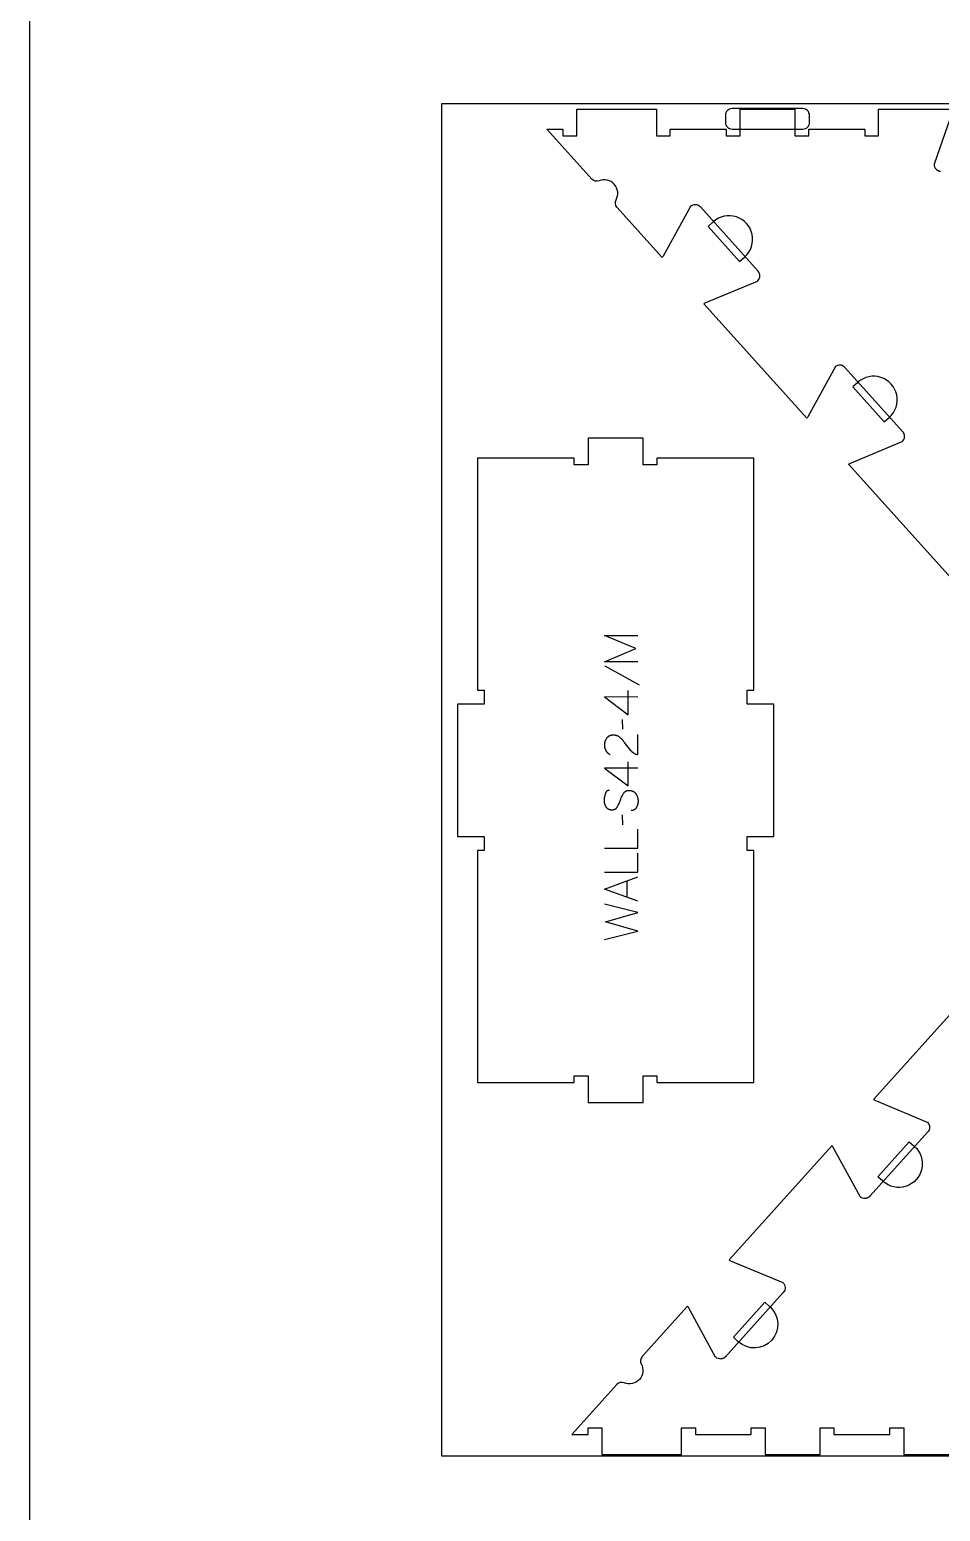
# Model space of a CAD drawing. Extents: x -10701 to -7518, y -19593 to -11999.
# Drawn here: x -10701 to -9880, y -15293 to -13956 of the extents above; entities that cross this region are included whole.
import ezdxf

# ---------------------------------------------------------------- set-up
doc = ezdxf.new("R2010")
doc.units = 0
for name, color, linetype in [('0_SHEET_SPRUCEPLY_2440X122', 1, 'CONTINUOUS'), ('1_ANYTOOL_1MMDEEP_LABELS_S', 2, 'CONTINUOUS'), ('4_ANYTOOL_CUTTHROUGH_OUTSI', 5, 'CONTINUOUS'), ('5_ANYTOOL_HALF_MILL_9MM_IN', 3, 'CONTINUOUS'), ('DONOTCUT', 18, 'CONTINUOUS')]:
    doc.layers.add(name, color=color, linetype=linetype)

msp = doc.modelspace()

# ---------------------------------------------------------------- linework, layer by layer
at = {"layer": '0_SHEET_SPRUCEPLY_2440X122'}
msp.add_lwpolyline([(-10329.7, -14023.3), (-10329.7, -15243.3), (-7889.7, -15243.3), (-7889.7, -14023.3)], close=True, dxfattribs=at)
at = {"layer": '1_ANYTOOL_1MMDEEP_LABELS_S'}
for points in [[(-10152.7, -14526.8), (-10182.7, -14526.8), (-10154.4, -14514.8), (-10182.6, -14502.8), (-10152.7, -14502.8)], [(-10182.3, -14530.3), (-10151.5, -14547.4)], [(-10152.7, -14558.5), (-10182.8, -14558.4), (-10161.4, -14574.4)], [(-10161.4, -14574.4), (-10161.4, -14552.7)], [(-10166.6, -14578.7), (-10166.5, -14587.5)], [(-10152.8, -14592.4), (-10152.8, -14610.7), (-10153.3, -14610.6), (-10153.5, -14610.5), (-10153.7, -14610.4), (-10153.9, -14610.4), (-10154.2, -14610.3), (-10154.4, -14610.2), (-10154.6, -14610.1), (-10154.8, -14610), (-10155, -14609.9), (-10155.2, -14609.8), (-10155.4, -14609.7), (-10155.6, -14609.5), (-10155.8, -14609.4), (-10156, -14609.3), (-10156.2, -14609.2), (-10156.4, -14609), (-10156.6, -14608.9), (-10156.8, -14608.8), (-10156.9, -14608.6), (-10157.1, -14608.5), (-10157.3, -14608.4), (-10157.5, -14608.2), (-10157.7, -14608.1), (-10157.8, -14607.9), (-10158, -14607.7), (-10158.2, -14607.6), (-10158.3, -14607.4), (-10158.5, -14607.2), (-10158.6, -14607.1), (-10159, -14606.7), (-10160.2, -14605.2), (-10161.4, -14603.7), (-10162.5, -14602.2), (-10163.7, -14600.7), (-10164.2, -14599.9), (-10164.8, -14599.2), (-10165.4, -14598.5), (-10165.9, -14597.8), (-10166.5, -14597.1), (-10167.1, -14596.5), (-10167.8, -14595.9), (-10168.4, -14595.3), (-10168.5, -14595.1), (-10168.7, -14595), (-10168.8, -14594.9), (-10169, -14594.7), (-10169.2, -14594.6), (-10169.3, -14594.5), (-10169.5, -14594.4), (-10169.7, -14594.2), (-10169.9, -14594.1), (-10170, -14594), (-10170.2, -14593.9), (-10170.4, -14593.8), (-10170.6, -14593.7), (-10170.8, -14593.7), (-10171, -14593.6), (-10171.1, -14593.5), (-10171.3, -14593.4), (-10171.5, -14593.4), (-10171.7, -14593.3), (-10171.9, -14593.2), (-10172.1, -14593.2), (-10172.3, -14593.1), (-10172.5, -14593.1), (-10172.7, -14593.1), (-10173, -14593), (-10173.2, -14593), (-10173.4, -14593), (-10173.6, -14593), (-10173.8, -14592.9), (-10174, -14592.9), (-10174.3, -14592.9), (-10174.5, -14592.9), (-10174.7, -14592.9), (-10175, -14592.9), (-10175.2, -14592.9), (-10175.5, -14593), (-10175.7, -14593), (-10175.9, -14593), (-10176.2, -14593), (-10176.4, -14593.1), (-10176.6, -14593.1), (-10176.8, -14593.2), (-10177, -14593.2), (-10177.2, -14593.3), (-10177.5, -14593.3), (-10177.7, -14593.4), (-10177.9, -14593.5), (-10178, -14593.6), (-10178.2, -14593.6), (-10178.4, -14593.7), (-10178.6, -14593.8), (-10178.8, -14593.9), (-10179, -14594), (-10179.1, -14594.1), (-10179.3, -14594.2), (-10179.5, -14594.3), (-10179.6, -14594.5), (-10179.8, -14594.6), (-10179.9, -14594.7), (-10180.1, -14594.9), (-10180.2, -14595), (-10180.4, -14595.1), (-10180.5, -14595.3), (-10180.6, -14595.4), (-10180.8, -14595.6), (-10180.9, -14595.8), (-10181, -14595.9), (-10181.1, -14596.1), (-10181.2, -14596.3), (-10181.3, -14596.4), (-10181.4, -14596.6), (-10181.5, -14596.8), (-10181.6, -14597), (-10181.7, -14597.2), (-10181.8, -14597.3), (-10181.9, -14597.5), (-10182, -14597.7), (-10182.1, -14597.9), (-10182.1, -14598.1), (-10182.2, -14598.3), (-10182.3, -14598.5), (-10182.3, -14598.7), (-10182.4, -14598.9), (-10182.4, -14599.1), (-10182.5, -14599.3), (-10182.5, -14599.6), (-10182.6, -14599.8), (-10182.6, -14600), (-10182.6, -14600.2), (-10182.7, -14600.4), (-10182.7, -14600.7), (-10182.7, -14600.9), (-10182.7, -14601.1), (-10182.7, -14601.4), (-10182.7, -14601.8), (-10182.7, -14602.2), (-10182.7, -14602.6), (-10182.7, -14602.9), (-10182.6, -14603.3), (-10182.6, -14603.6), (-10182.5, -14603.9), (-10182.5, -14604.3), (-10182.4, -14604.6), (-10182.3, -14604.9), (-10182.3, -14605), (-10182.2, -14605.2), (-10182.2, -14605.4), (-10182.1, -14605.5), (-10182.1, -14605.7), (-10182, -14605.8), (-10181.9, -14605.9), (-10181.9, -14606.1), (-10181.8, -14606.2), (-10181.8, -14606.4), (-10181.7, -14606.5), (-10181.6, -14606.6), (-10181.5, -14606.8), (-10181.5, -14606.9), (-10181.4, -14607), (-10181.3, -14607.2), (-10181.2, -14607.3), (-10181.1, -14607.4), (-10181, -14607.6), (-10180.9, -14607.7), (-10180.8, -14607.8), (-10180.7, -14607.9), (-10180.6, -14608), (-10180.5, -14608.2), (-10180.4, -14608.3), (-10180.3, -14608.4), (-10180.2, -14608.5), (-10180.1, -14608.6), (-10180, -14608.7), (-10179.9, -14608.8), (-10179.7, -14608.9), (-10179.6, -14609), (-10179.4, -14609.2), (-10179.1, -14609.4), (-10178.8, -14609.6), (-10178.5, -14609.8), (-10178.2, -14610), (-10177.9, -14610.2), (-10177.6, -14610.3)], [(-10152.7, -14622.7), (-10182.8, -14622.6), (-10161.4, -14638.6)], [(-10161.4, -14638.6), (-10161.4, -14616.9)], [(-10178.1, -14642.7), (-10178.3, -14642.7), (-10178.4, -14642.7), (-10178.5, -14642.7), (-10178.6, -14642.7), (-10178.7, -14642.7), (-10178.8, -14642.7), (-10178.9, -14642.7), (-10179, -14642.7), (-10179, -14642.8), (-10179.1, -14642.8), (-10179.2, -14642.8), (-10179.3, -14642.8), (-10179.4, -14642.8), (-10179.5, -14642.9), (-10179.5, -14642.9), (-10179.6, -14642.9), (-10179.7, -14642.9), (-10179.8, -14643), (-10179.8, -14643), (-10179.9, -14643), (-10180, -14643.1), (-10180.1, -14643.1), (-10180.1, -14643.1), (-10180.2, -14643.2), (-10180.3, -14643.2), (-10180.3, -14643.3), (-10180.4, -14643.3), (-10180.5, -14643.3), (-10180.5, -14643.4), (-10180.6, -14643.4), (-10180.7, -14643.5), (-10180.7, -14643.5), (-10180.8, -14643.6), (-10180.8, -14643.7), (-10180.9, -14643.7), (-10181, -14643.8), (-10181, -14643.8), (-10181.1, -14643.9), (-10181.1, -14644), (-10181.2, -14644), (-10181.2, -14644.1), (-10181.3, -14644.2), (-10181.3, -14644.2), (-10181.4, -14644.3), (-10181.4, -14644.4), (-10181.5, -14644.4), (-10181.5, -14644.5), (-10181.6, -14644.6), (-10181.6, -14644.7), (-10181.7, -14644.8), (-10181.7, -14644.8), (-10181.8, -14645), (-10181.9, -14645.2), (-10181.9, -14645.4), (-10182, -14645.6), (-10182.1, -14645.8), (-10182.1, -14646), (-10182.3, -14646.8), (-10182.5, -14647.6), (-10182.7, -14648.3), (-10182.8, -14649.1), (-10182.9, -14649.5), (-10182.9, -14649.9), (-10183, -14650.2), (-10183, -14650.6), (-10183, -14651), (-10183.1, -14651.3), (-10183.1, -14651.7), (-10183.1, -14652.1), (-10183.1, -14652.3), (-10183.1, -14652.4), (-10183.1, -14652.6), (-10183, -14652.8), (-10183, -14653), (-10183, -14653.2), (-10183, -14653.4), (-10183, -14653.6), (-10182.9, -14653.8), (-10182.9, -14654), (-10182.9, -14654.1), (-10182.8, -14654.3), (-10182.8, -14654.5), (-10182.7, -14654.7), (-10182.7, -14654.9), (-10182.6, -14655), (-10182.6, -14655.2), (-10182.5, -14655.4), (-10182.4, -14655.5), (-10182.4, -14655.7), (-10182.3, -14655.9), (-10182.2, -14656.1), (-10182.1, -14656.2), (-10182, -14656.4), (-10182, -14656.6), (-10181.9, -14656.7), (-10181.8, -14656.9), (-10181.7, -14657), (-10181.6, -14657.2), (-10181.5, -14657.4), (-10181.4, -14657.5), (-10181.2, -14657.7), (-10181.1, -14657.8), (-10181, -14658), (-10180.9, -14658.1), (-10180.8, -14658.3), (-10180.6, -14658.4), (-10180.5, -14658.5), (-10180.4, -14658.6), (-10180.2, -14658.8), (-10180.1, -14658.9), (-10180, -14659), (-10179.8, -14659.1), (-10179.7, -14659.2), (-10179.5, -14659.3), (-10179.4, -14659.4), (-10179.2, -14659.5), (-10179, -14659.5), (-10178.9, -14659.6), (-10178.7, -14659.7), (-10178.5, -14659.8), (-10178.4, -14659.8), (-10178.2, -14659.9), (-10178, -14659.9), (-10177.8, -14660), (-10177.6, -14660), (-10177.4, -14660), (-10177.3, -14660.1), (-10177.1, -14660.1), (-10176.9, -14660.1), (-10176.7, -14660.1), (-10176.5, -14660.2), (-10176.3, -14660.2), (-10176, -14660.2), (-10175.8, -14660.2), (-10175.6, -14660.1), (-10175.4, -14660.1), (-10175.2, -14660.1), (-10175, -14660.1), (-10174.8, -14660.1), (-10174.6, -14660), (-10174.4, -14660), (-10174.2, -14659.9), (-10174.1, -14659.9), (-10173.9, -14659.8), (-10173.7, -14659.8), (-10173.6, -14659.7), (-10173.5, -14659.7), (-10173.4, -14659.7), (-10173.4, -14659.6), (-10173.3, -14659.6), (-10173.2, -14659.5), (-10173.1, -14659.5), (-10173, -14659.5), (-10173, -14659.4), (-10172.9, -14659.4), (-10172.8, -14659.3), (-10172.7, -14659.3), (-10172.7, -14659.2), (-10172.6, -14659.2), (-10172.5, -14659.1), (-10172.4, -14659.1), (-10172.4, -14659), (-10172.3, -14658.9), (-10172.2, -14658.9), (-10172.2, -14658.8), (-10172.1, -14658.8), (-10172, -14658.7), (-10172, -14658.6), (-10171.9, -14658.6), (-10171.8, -14658.4), (-10171.6, -14658.3), (-10171.5, -14658.1), (-10171.4, -14658), (-10171.3, -14657.8), (-10171.2, -14657.7), (-10171.1, -14657.5), (-10171, -14657.3), (-10170.6, -14656.6), (-10170.2, -14655.9), (-10169.8, -14655.1), (-10169.5, -14654.4), (-10169.1, -14653.6), (-10168.8, -14652.8), (-10168.5, -14652), (-10168.2, -14651.2), (-10167.9, -14650.3), (-10167.5, -14649.5), (-10167.2, -14648.7), (-10166.8, -14648), (-10166.5, -14647.2), (-10166.1, -14646.5), (-10165.7, -14645.8), (-10165.2, -14645.1), (-10165.1, -14645), (-10165, -14644.8), (-10164.9, -14644.6), (-10164.8, -14644.6), (-10164.8, -14644.5), (-10164.7, -14644.4), (-10164.7, -14644.3), (-10164.6, -14644.3), (-10164.5, -14644.2), (-10164.5, -14644.1), (-10164.4, -14644.1), (-10164.3, -14644), (-10164.3, -14644), (-10164.2, -14643.9), (-10164.1, -14643.8), (-10164, -14643.8), (-10164, -14643.7), (-10163.9, -14643.7), (-10163.8, -14643.6), (-10163.7, -14643.6), (-10163.7, -14643.5), (-10163.6, -14643.5), (-10163.5, -14643.4), (-10163.4, -14643.4), (-10163.4, -14643.3), (-10163.3, -14643.3), (-10163.2, -14643.2), (-10163.1, -14643.2), (-10163, -14643.2), (-10162.9, -14643.1), (-10162.9, -14643.1), (-10162.8, -14643.1), (-10162.7, -14643), (-10162.6, -14643), (-10162.5, -14643), (-10162.4, -14642.9), (-10162.3, -14642.9), (-10162.1, -14642.9), (-10161.9, -14642.8), (-10161.7, -14642.8), (-10161.5, -14642.8), (-10161.3, -14642.7), (-10161.1, -14642.7), (-10160.9, -14642.7), (-10160.7, -14642.7), (-10160.5, -14642.7), (-10160.3, -14642.7), (-10160, -14642.7), (-10159.8, -14642.7), (-10159.6, -14642.7), (-10159.3, -14642.8), (-10159.1, -14642.8), (-10158.9, -14642.8), (-10158.7, -14642.9), (-10158.5, -14642.9), (-10158.3, -14643), (-10158.1, -14643), (-10157.9, -14643.1), (-10157.7, -14643.2), (-10157.5, -14643.2), (-10157.3, -14643.3), (-10157.1, -14643.4), (-10156.9, -14643.5), (-10156.7, -14643.6), (-10156.5, -14643.7), (-10156.4, -14643.8), (-10156.2, -14643.9), (-10156, -14644), (-10155.9, -14644.1), (-10155.7, -14644.2), (-10155.6, -14644.3), (-10155.4, -14644.5), (-10155.3, -14644.6), (-10155.1, -14644.8), (-10155, -14644.9), (-10154.9, -14645.1), (-10154.7, -14645.2), (-10154.6, -14645.4), (-10154.5, -14645.5), (-10154.4, -14645.7), (-10154.2, -14645.9), (-10154, -14646.3), (-10153.8, -14646.6), (-10153.6, -14647), (-10153.4, -14647.4), (-10153.3, -14647.7), (-10153.1, -14648.1), (-10153.1, -14648.3), (-10153, -14648.5), (-10152.9, -14648.7), (-10152.9, -14648.9), (-10152.8, -14649.1), (-10152.8, -14649.3), (-10152.7, -14649.5), (-10152.7, -14649.7), (-10152.6, -14649.9), (-10152.6, -14650.1), (-10152.5, -14650.2), (-10152.5, -14650.4), (-10152.5, -14650.7), (-10152.5, -14650.9), (-10152.4, -14651.3), (-10152.4, -14651.7), (-10152.4, -14652.1), (-10152.4, -14652.5), (-10152.4, -14652.9), (-10152.4, -14653.3), (-10152.5, -14653.7), (-10152.5, -14654.1), (-10152.6, -14654.5), (-10152.7, -14654.9), (-10152.7, -14655.3), (-10152.9, -14655.6), (-10153, -14656), (-10153.1, -14656.4), (-10153.2, -14656.7), (-10153.4, -14657.1), (-10153.6, -14657.5), (-10153.7, -14657.8), (-10153.9, -14658.1), (-10154, -14658.3), (-10154.1, -14658.5), (-10154.2, -14658.6), (-10154.3, -14658.8), (-10154.5, -14658.9), (-10154.6, -14659.1), (-10154.7, -14659.2), (-10154.8, -14659.3), (-10154.9, -14659.5), (-10155.1, -14659.6), (-10155.2, -14659.7), (-10155.3, -14659.8), (-10155.4, -14659.9), (-10155.5, -14659.9), (-10155.5, -14660), (-10155.6, -14660), (-10155.7, -14660.1), (-10155.7, -14660.1), (-10155.8, -14660.2), (-10155.9, -14660.2), (-10156, -14660.2), (-10156, -14660.3), (-10156.1, -14660.3), (-10156.2, -14660.4), (-10156.3, -14660.4), (-10156.3, -14660.4), (-10156.4, -14660.5), (-10156.5, -14660.5), (-10156.6, -14660.5), (-10156.7, -14660.6), (-10156.7, -14660.6), (-10156.8, -14660.6), (-10157, -14660.7), (-10157.1, -14660.7), (-10157.3, -14660.8), (-10157.5, -14660.8), (-10157.7, -14660.8), (-10157.8, -14660.8), (-10158, -14660.9), (-10158.2, -14660.9), (-10158.4, -14660.9), (-10158.6, -14660.9)], [(-10166.6, -14664.9), (-10166.5, -14673.7)], [(-10182.7, -14694.7), (-10152.7, -14694.7), (-10152.7, -14677.6)], [(-10182.7, -14716.5), (-10152.7, -14716.5), (-10152.7, -14699.4)], [(-10152.7, -14742.7), (-10182.7, -14731.8), (-10152.7, -14720.8)], [(-10162.3, -14739.2), (-10162.3, -14724.3)], [(-10182.7, -14777.4), (-10152.7, -14769.7), (-10181.8, -14761.3), (-10152.7, -14752.8), (-10182.7, -14745.3)]]:
    msp.add_lwpolyline(points, dxfattribs=at)
at = {"layer": '4_ANYTOOL_CUTTHROUGH_OUTSI', "color": 5}
for points in [[(-9869.6, -14451.5), (-9962.4, -14348.4, -0.061485), (-9961.3, -14347.7), (-9914.1, -14327.9), (-9914, -14327.9), (-9914, -14327.9), (-9914, -14327.9, 0.198912), (-9911.9, -14323.6), (-9911.9, -14323.4), (-9911.9, -14323.3), (-9911.9, -14323.1), (-9911.9, -14323), (-9911.9, -14322.8), (-9912, -14322.7), (-9912, -14322.5), (-9912, -14322.4), (-9912, -14322.2), (-9912, -14322), (-9912.1, -14321.9), (-9912.1, -14321.7), (-9912.2, -14321.6), (-9912.2, -14321.4), (-9912.2, -14321.3), (-9912.3, -14321.1), (-9912.3, -14321), (-9912.4, -14320.9), (-9912.5, -14320.7), (-9912.5, -14320.6), (-9912.6, -14320.4), (-9912.7, -14320.3), (-9912.7, -14320.2), (-9912.8, -14320), (-9912.9, -14319.9), (-9913, -14319.8), (-9913.1, -14319.6), (-9913.2, -14319.5), (-9913.2, -14319.4), (-9913.3, -14319.3), (-9913.4, -14319.2), (-9913.5, -14319.1), (-9965.7, -14261.1), (-9965.8, -14261), (-9965.9, -14260.9), (-9966, -14260.8), (-9966.2, -14260.7), (-9966.3, -14260.6), (-9966.4, -14260.5), (-9966.5, -14260.4), (-9966.6, -14260.3), (-9966.8, -14260.2), (-9966.9, -14260.1), (-9967, -14260), (-9967.1, -14259.9), (-9967.3, -14259.8), (-9967.4, -14259.8), (-9967.5, -14259.7), (-9967.7, -14259.6), (-9967.8, -14259.6), (-9968, -14259.5), (-9968.1, -14259.4), (-9968.3, -14259.4), (-9968.4, -14259.3), (-9968.6, -14259.3), (-9968.7, -14259.2), (-9968.8, -14259.2), (-9969, -14259.2), (-9969.1, -14259.1), (-9969.3, -14259.1), (-9969.4, -14259.1), (-9969.6, -14259.1), (-9969.7, -14259.1), (-9969.9, -14259), (-9970, -14259, 0.198912), (-9974.6, -14260.6), (-9974.6, -14260.7), (-9974.6, -14260.7), (-9999.2, -14305.6), (-9999.2, -14305.6, -0.061485), (-10000.1, -14306.7), (-10092.9, -14203.6, -0.061485), (-10091.7, -14202.8), (-10044.5, -14183.1), (-10044.4, -14183.1), (-10044.4, -14183), (-10044.4, -14183, 0.414214), (-10044, -14174.2), (-10096.1, -14116.2), (-10096.2, -14116.1), (-10096.3, -14116), (-10096.5, -14115.9), (-10096.6, -14115.8), (-10096.7, -14115.7), (-10096.8, -14115.6), (-10096.9, -14115.5), (-10097, -14115.4), (-10097.2, -14115.3), (-10097.3, -14115.3), (-10097.4, -14115.2), (-10097.6, -14115.1), (-10097.7, -14115), (-10097.8, -14114.9), (-10098, -14114.9), (-10098.1, -14114.8), (-10098.2, -14114.7), (-10098.4, -14114.7), (-10098.5, -14114.6), (-10098.7, -14114.6), (-10098.8, -14114.5), (-10099, -14114.5), (-10099.1, -14114.4), (-10099.3, -14114.4), (-10099.4, -14114.3), (-10099.6, -14114.3), (-10099.7, -14114.3), (-10099.9, -14114.2), (-10100, -14114.2), (-10100.2, -14114.2), (-10100.3, -14114.2), (-10100.5, -14114.2, 0.198912), (-10105, -14115.8), (-10105, -14115.8), (-10105, -14115.9), (-10129.6, -14160.7), (-10129.6, -14160.7, -0.061485), (-10130.5, -14161.8), (-10171.4, -14116.4, -0.317837), (-10172.2, -14109.8, 0.707107), (-10187.6, -14092.6, -0.317837), (-10194.1, -14091.2), (-10234.8, -14046), (-10220.2, -14046), (-10220.2, -14052), (-10207.7, -14052), (-10207.7, -14028), (-10135.8, -14028), (-10135.8, -14052), (-10123.3, -14052), (-10123.3, -14046), (-10072.8, -14046), (-10072.8, -14052), (-10060.3, -14052), (-10060.3, -14028), (-10010.8, -14028), (-10010.8, -14052), (-9998.3, -14052), (-9998.3, -14046), (-9947.8, -14046), (-9947.8, -14052), (-9935.3, -14052), (-9935.3, -14028), (-9868.2, -14028)], [(-9868.4, -14029.3), (-9885.3, -14077.6), (-9885.3, -14077.7), (-9885.3, -14077.7), (-9885.3, -14077.7, 0.198912), (-9883.5, -14082.1), (-9883.4, -14082.2), (-9883.3, -14082.3), (-9883.1, -14082.4), (-9883, -14082.5), (-9882.9, -14082.6), (-9882.8, -14082.7), (-9882.7, -14082.8), (-9882.5, -14082.9), (-9882.4, -14083), (-9882.3, -14083.1), (-9882.1, -14083.1), (-9882, -14083.2), (-9881.9, -14083.3), (-9881.7, -14083.4), (-9881.6, -14083.4), (-9881.4, -14083.5), (-9881.3, -14083.5), (-9881.2, -14083.6), (-9881, -14083.6), (-9880.9, -14083.7), (-9880.7, -14083.7), (-9880.6, -14083.8), (-9880.4, -14083.8), (-9880.3, -14083.8), (-9880.1, -14083.9), (-9880, -14083.9), (-9879.8, -14083.9), (-9879.7, -14083.9), (-9879.5, -14083.9)], [(-9847, -14818.4), (-9939.8, -14921.5, 0.061485), (-9938.6, -14922.3), (-9891.4, -14942), (-9891.4, -14942), (-9891.3, -14942.1), (-9891.3, -14942.1, -0.198912), (-9889.3, -14946.4), (-9889.3, -14946.5), (-9889.3, -14946.7), (-9889.3, -14946.8), (-9889.3, -14947), (-9889.3, -14947.1), (-9889.3, -14947.3), (-9889.3, -14947.4), (-9889.3, -14947.6), (-9889.4, -14947.7), (-9889.4, -14947.9), (-9889.4, -14948), (-9889.4, -14948.2), (-9889.5, -14948.3), (-9889.5, -14948.5), (-9889.6, -14948.6), (-9889.6, -14948.8), (-9889.7, -14948.9), (-9889.7, -14949.1), (-9889.8, -14949.2), (-9889.9, -14949.4), (-9889.9, -14949.5), (-9890, -14949.6), (-9890.1, -14949.8), (-9890.2, -14949.9), (-9890.2, -14950), (-9890.3, -14950.2), (-9890.4, -14950.3), (-9890.5, -14950.4), (-9890.6, -14950.5), (-9890.7, -14950.7), (-9890.8, -14950.8), (-9890.9, -14950.9), (-9943.1, -15008.9), (-9943.2, -15009), (-9943.3, -15009.1), (-9943.4, -15009.2), (-9943.5, -15009.3), (-9943.6, -15009.4), (-9943.7, -15009.5), (-9943.8, -15009.6), (-9944, -15009.7), (-9944.1, -15009.8), (-9944.2, -15009.9), (-9944.3, -15009.9), (-9944.5, -15010), (-9944.6, -15010.1), (-9944.7, -15010.2), (-9944.9, -15010.2), (-9945, -15010.3), (-9945.2, -15010.4), (-9945.3, -15010.4), (-9945.4, -15010.5), (-9945.6, -15010.6), (-9945.7, -15010.6), (-9945.9, -15010.7), (-9946, -15010.7), (-9946.2, -15010.7), (-9946.3, -15010.8), (-9946.5, -15010.8), (-9946.6, -15010.8), (-9946.8, -15010.9), (-9946.9, -15010.9), (-9947.1, -15010.9), (-9947.2, -15010.9), (-9947.4, -15010.9, -0.198912), (-9951.9, -15009.3), (-9951.9, -15009.3), (-9951.9, -15009.3), (-9976.5, -14964.4), (-9976.5, -14964.4, 0.061485), (-9977.4, -14963.3), (-10070.2, -15066.4, 0.061485), (-10069, -15067.1), (-10021.8, -15086.9), (-10021.8, -15086.9), (-10021.7, -15086.9), (-10021.7, -15086.9, -0.414214), (-10021.3, -15095.7), (-10073.5, -15153.7), (-10073.6, -15153.8), (-10073.7, -15153.9), (-10073.8, -15154), (-10073.9, -15154.1), (-10074, -15154.2), (-10074.1, -15154.3), (-10074.3, -15154.4), (-10074.4, -15154.5), (-10074.5, -15154.6), (-10074.6, -15154.7), (-10074.8, -15154.8), (-10074.9, -15154.9), (-10075, -15154.9), (-10075.2, -15155), (-10075.3, -15155.1), (-10075.4, -15155.2), (-10075.6, -15155.2), (-10075.7, -15155.3), (-10075.9, -15155.3), (-10076, -15155.4), (-10076.2, -15155.4), (-10076.3, -15155.5), (-10076.4, -15155.5), (-10076.6, -15155.6), (-10076.7, -15155.6), (-10076.9, -15155.6), (-10077, -15155.7), (-10077.2, -15155.7), (-10077.3, -15155.7), (-10077.5, -15155.7), (-10077.6, -15155.7), (-10077.8, -15155.8, -0.198912), (-10082.3, -15154.2), (-10082.3, -15154.1), (-10082.4, -15154.1), (-10106.9, -15109.2), (-10106.9, -15109.2, 0.061485), (-10107.8, -15108.1), (-10148.7, -15153.6, 0.317837), (-10149.5, -15160.2, -0.707107), (-10164.9, -15177.3, 0.317837), (-10171.4, -15178.8), (-10212.1, -15224), (-10197.5, -15224), (-10197.5, -15218), (-10185, -15218), (-10185, -15242), (-10113.2, -15242), (-10113.2, -15218), (-10100.7, -15218), (-10100.7, -15224), (-10050.2, -15224), (-10050.2, -15218), (-10037.7, -15218), (-10037.7, -15242), (-9988.2, -15242), (-9988.2, -15218), (-9975.7, -15218), (-9975.7, -15224), (-9925.2, -15224), (-9925.2, -15218), (-9912.7, -15218), (-9912.7, -15242), (-9845.5, -15242)]]:
    msp.add_lwpolyline(points, format="xyb", dxfattribs=at)
msp.add_lwpolyline([(-10047.9, -14552.4), (-10047.9, -14342.9), (-10135.4, -14342.9), (-10135.4, -14348.9), (-10147.9, -14348.9), (-10147.9, -14324.9), (-10197.4, -14324.9), (-10197.4, -14348.9), (-10209.9, -14348.9), (-10209.9, -14342.9), (-10297.4, -14342.9), (-10297.4, -14552.4), (-10291.4, -14552.4), (-10291.4, -14564.9), (-10315.4, -14564.9), (-10315.4, -14684.4), (-10291.4, -14684.4), (-10291.4, -14696.9), (-10297.4, -14696.9), (-10297.4, -14906.4), (-10209.9, -14906.4), (-10209.9, -14900.4), (-10197.4, -14900.4), (-10197.4, -14924.4), (-10147.9, -14924.4), (-10147.9, -14900.4), (-10135.4, -14900.4), (-10135.4, -14906.4), (-10047.9, -14906.4), (-10047.9, -14696.9), (-10053.9, -14696.9), (-10053.9, -14684.4), (-10029.9, -14684.4), (-10029.9, -14564.9), (-10053.9, -14564.9), (-10053.9, -14552.4)], close=True, dxfattribs=at)
at = {"layer": '5_ANYTOOL_HALF_MILL_9MM_IN', "color": 3}
for points in [[(-10067.5, -14027.5, 0.414214), (-10073.5, -14033.5), (-10073.5, -14040, 0.414214), (-10067.5, -14046), (-10003.7, -14046, 0.414214), (-9997.7, -14040), (-9997.7, -14033.5, 0.414214), (-10003.7, -14027.5)], [(-10056, -14161.2, 1), (-10084.5, -14129.6), (-10084.6, -14129.8), (-10089.1, -14133.8), (-10060.7, -14165.4), (-10056.2, -14161.4), (-10056, -14161.2)], [(-9925.6, -14306, 1), (-9954, -14274.4), (-9954.2, -14274.6), (-9958.7, -14278.6), (-9930.2, -14310.2), (-9925.8, -14306.2), (-9925.6, -14306)], [(-9902.9, -14963.9, -1), (-9931.4, -14995.5), (-9931.6, -14995.3), (-9936, -14991.3), (-9907.6, -14959.7), (-9903.1, -14963.7), (-9902.9, -14963.9)], [(-10033.3, -15108.8, -1), (-10061.8, -15140.3), (-10062, -15140.2), (-10066.4, -15136.2), (-10038, -15104.6), (-10033.5, -15108.6), (-10033.3, -15108.8)]]:
    msp.add_lwpolyline(points, format="xyb", close=True, dxfattribs=at)
at = {"layer": 'DONOTCUT'}
msp.add_lwpolyline([(-10701.4, -19592.7), (-7518, -19592.7), (-7518, -11999.3), (-10701.4, -11999.3)], close=True, dxfattribs=at)

doc.saveas('drawing.dxf')
